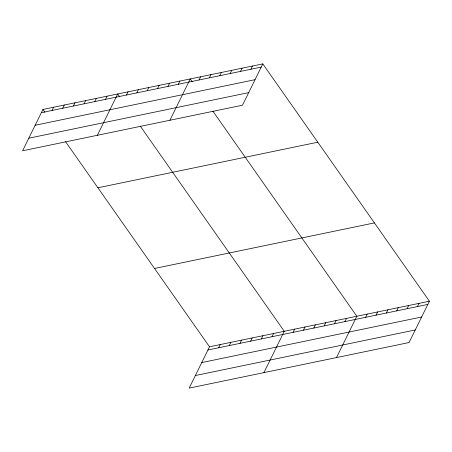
<?xml version="1.0" encoding="UTF-8"?>
<svg xmlns="http://www.w3.org/2000/svg" width="452" height="452" viewBox="0 0 452 452"><rect width="100%" height="100%" fill="white"/><g stroke="black" fill="none" stroke-linecap="round" stroke-linejoin="round"><path stroke-width="0.68" d="M262.821 63.89L42.934 109.463L22.6 150.782L242.492 105.209L262.821 63.89L429.4 301.218L409.066 342.537L189.179 388.11L209.508 346.791L429.4 301.218M52.036 110.452L53.613 107.248M62.715 108.243L64.291 105.033M73.394 106.028L74.975 102.824M84.078 103.813L85.654 100.61M94.756 101.598L96.332 98.395M105.44 99.389L107.017 96.18M97.361 135.289L117.695 93.971L119.718 96.847M126.487 95.027L128.063 91.818M136.849 92.875L138.425 89.671M147.216 90.728L148.793 87.524M157.584 88.581L159.16 85.377M167.952 86.434L169.528 83.224M178.314 84.281L179.89 81.077M169.929 120.249L190.258 78.93L192.281 81.812M199.049 79.987L200.626 76.783M209.417 77.84L210.994 74.636M219.779 75.687L221.356 72.484M230.147 73.54L231.723 70.337M240.515 71.393L242.091 68.19M250.883 69.246L252.459 66.043M218.61 347.78L220.186 344.577M229.294 345.565L230.87 342.362M239.972 343.351L241.549 340.147M250.651 341.141L252.233 337.932M261.335 338.927L262.911 335.723M272.014 336.712L273.59 333.508M263.94 372.612L284.274 331.293L140.329 126.215M293.06 332.35L294.636 329.146M303.428 330.203L305.004 326.999M313.795 328.056L315.372 324.847M324.157 325.903L325.739 322.7M334.525 323.756L336.102 320.553M344.893 321.609L346.469 318.406M336.503 357.577L356.837 316.259L212.892 111.181M365.623 317.31L367.205 314.106M375.991 315.163L377.567 311.959M386.358 313.016L387.935 309.812M396.726 310.869L398.302 307.665M407.088 308.716L408.67 305.512M417.456 306.569L419.032 303.365M41.352 112.667L261.245 67.094M35.166 125.244L255.058 79.676M28.787 138.205L248.679 92.632M97.903 187.783L317.796 142.21M154.539 268.471L374.431 222.898M207.931 349.995L427.824 304.422M201.745 362.572L421.637 316.999M195.366 375.533L415.258 329.96M42.934 109.463L44.951 112.345M65.568 141.713L209.508 346.791"/></g></svg>
